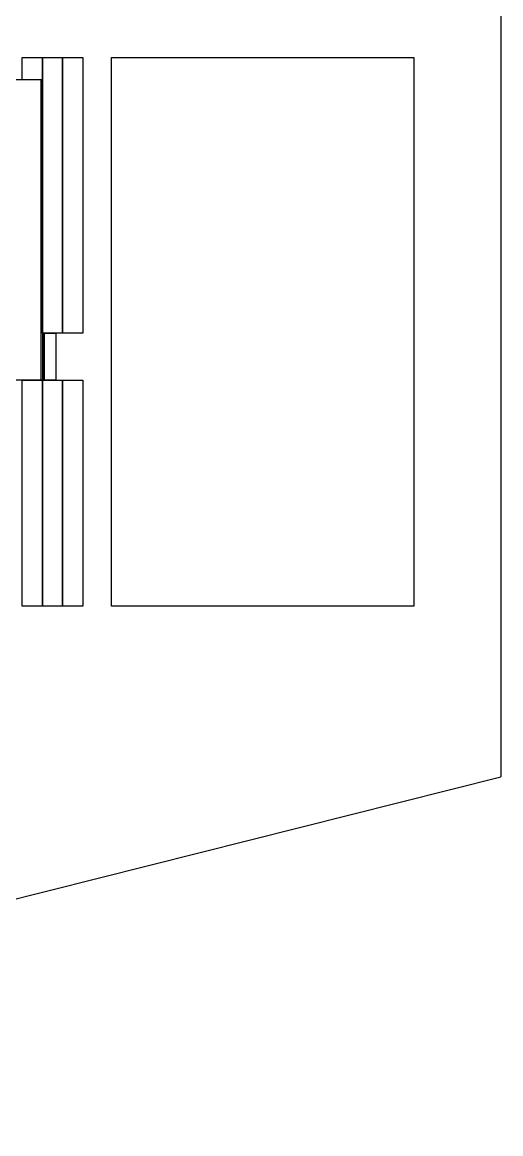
# Model space of a CAD drawing. Header units: metres. Extents: x 217 to 1422, y -179 to 129.
# Drawn here: x 513.9 to 542.3, y 19.9 to 86.1 of the extents above; entities that cross this region are included whole.
import ezdxf

# ---------------------------------------------------------------- set-up
doc = ezdxf.new("R2010")
doc.units = ezdxf.units.M
doc.header["$LTSCALE"] = 0.5
doc.header["$MEASUREMENT"] = 0
doc.layers.add('+1', color=255, linetype='Continuous')

msp = doc.modelspace()

# ---------------------------------------------------------------- linework, layer by layer
at = {"layer": '+1', "transparency": 33554687}
msp.add_lwpolyline([(489.098, 66.706), (489.098, 82.683), (508.464, 82.683), (515.065, 82.683), (515.065, 64.796), (508.454, 64.796), (508.422, 48.874), (469.867, 48.874), (469.867, 66.706)], close=True, dxfattribs=at)
at = {"transparency": 33554687}
for p in [(542.349, 128.718), (457.889, 19.948)]:
    msp.add_line(p, (542.349, 41.178), dxfattribs=at)
at = {"ltscale": 0.5, "transparency": 33554687}
for p, q in [((514.965, 82.683), (514.965, 64.796)), ((515.065, 82.683), (515.065, 64.796))]:
    msp.add_line(p, q, dxfattribs=at)
at = {"transparency": 33554483}
for points in [[(513.865, 82.683), (513.865, 83.988), (515.065, 83.988), (515.065, 67.581)], [(515.065, 67.581), (515.165, 67.581), (515.165, 64.796), (514.465, 64.796)], [(514.465, 64.796), (513.765, 64.796)]]:
    msp.add_lwpolyline(points, dxfattribs=at)
for points in [[(515.065, 83.988), (516.265, 83.988), (516.265, 67.581), (515.065, 67.581)], [(516.265, 83.988), (517.465, 83.988), (517.465, 67.581), (516.265, 67.581)], [(519.169, 83.988), (537.169, 83.988), (537.169, 51.332), (519.169, 51.332)], [(515.165, 67.581), (515.865, 67.581), (515.865, 64.796), (515.165, 64.796)], [(513.865, 64.796), (515.065, 64.796), (515.065, 51.332), (513.865, 51.332)], [(515.065, 64.796), (516.265, 64.796), (516.265, 51.332), (515.065, 51.332)], [(516.265, 64.796), (517.465, 64.796), (517.465, 51.332), (516.265, 51.332)]]:
    msp.add_lwpolyline(points, close=True, dxfattribs=at)

doc.saveas('drawing.dxf')
